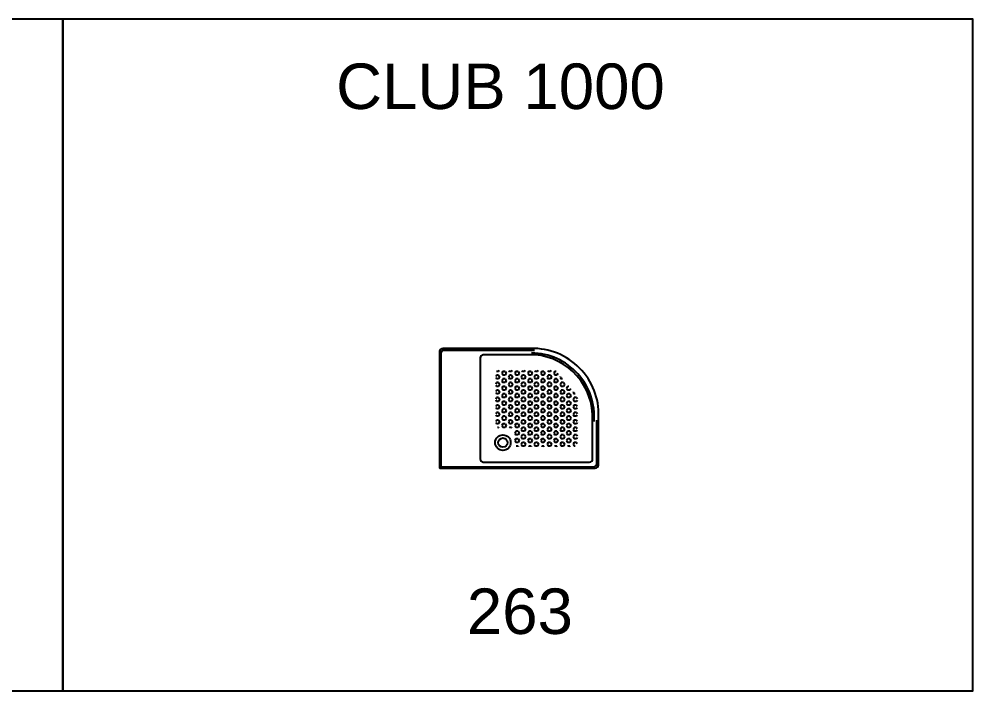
# Model space of a CAD drawing. Header units: inches. Extents: x 242965 to 445791, y 236206 to 423703.
# Drawn here: x 326854 to 332984, y 268246 to 272566 of the extents above; entities that cross this region are included whole.
import ezdxf

# ---------------------------------------------------------------- set-up
doc = ezdxf.new("R2010")
doc.units = ezdxf.units.IN
doc.header["$MEASUREMENT"] = 0
doc.layers.add('2', color=181, linetype='Continuous', lineweight=20)
doc.layers.add('HATCH', color=8, linetype='Continuous')
doc.layers.add('wc', color=144, linetype='Continuous')
doc.styles.add('Vni-Helve', font='')
doc.styles.get('Vni-Helve').set_extended_font_data('VNI-Helve')

# ---------------------------------------------------------------- blocks, each defined once
blk = doc.blocks.new('263')
at = {"layer": 'HATCH', "linetype": 'Continuous'}
blk.add_lwpolyline([(610, 770), (610, 770), (20, 770, 0.414214), (0, 750), (0, 0), (1000, 0, 0.414214), (1020, 20), (1020, 20), (1020, 310), (1020, 310, 0.430389)], format="xyb", close=True, dxfattribs=at)
at = {"layer": 'wc', "color": 7}
for points in [[(0, 0), (0, 750, -0.414214), (20, 770)], [(1000, 0, 0.414214), (1020, 20), (1020, 20), (1020, 310), (1020, 310, 0.430389), (610, 770)], [(982.7, 307.4, 0.40541), (611.2, 729.1), (611.2, 729.1), (280, 729.1, 0.414214), (260, 709.1), (260, 60), (260, 60, 0.414214), (280, 40), (280, 40), (962.8, 40, 0.414214), (982.8, 60), (982.8, 309)]]:
    blk.add_lwpolyline(points, format="xyb", dxfattribs=at)
at = {"layer": 'wc'}
for points in [[(10, 10), (10, 740), (10, 740, -0.414214), (30, 760)], [(990, 10, 0.414214), (1010, 30), (1010, 30), (1010, 310)]]:
    blk.add_lwpolyline(points, format="xyb", dxfattribs=at)
at = {"layer": 'wc', "color": 7}
for points in [[(20, 770), (610, 770)], [(0, 0), (1000, 0)]]:
    blk.add_lwpolyline(points, dxfattribs=at)
at = {"layer": 'wc'}
for points in [[(30, 760), (610, 760)], [(10, 10), (990, 10)]]:
    blk.add_lwpolyline(points, dxfattribs=at)
at = {"layer": 'wc', "color": 1}
blk.add_lwpolyline([(991.9, 299.6, 0.43464), (590.8, 741)], format="xyb", dxfattribs=at)
at = {"layer": 'wc', "color": 8}
for points in [[(365, 622.4), (365.2, 622.2)], [(379, 622.2), (365.2, 622.2)], [(383.1, 629.1), (379, 622.2)], [(406.8, 622.2), (399.9, 610.2)], [(420.7, 622.2), (406.8, 622.2)], [(420.7, 622.2), (427.6, 610.2)], [(444.4, 629.1), (448.4, 622.2)], [(462.3, 622.2), (448.4, 622.2)], [(466.3, 629.1), (462.3, 622.2)], [(490, 622.2), (483.1, 610.2)], [(503.9, 622.2), (490, 622.2)], [(503.9, 622.2), (510.9, 610.2)], [(527.7, 629.1), (531.7, 622.2)], [(545.5, 622.2), (531.7, 622.2)], [(549.6, 629.1), (545.5, 622.2)], [(573.3, 622.2), (566.4, 610.2)], [(587.2, 622.2), (573.3, 622.2)], [(587.2, 622.2), (594.1, 610.2)], [(610.9, 629.1), (614.9, 622.2)], [(628.8, 622.2), (614.9, 622.2)], [(632.8, 629.1), (628.8, 622.2)], [(656.5, 622.2), (649.6, 610.2)], [(670.4, 622.2), (656.5, 622.2)], [(670.4, 622.2), (677.4, 610.2)], [(694.2, 629.1), (698.2, 622.2)], [(712, 622.2), (698.2, 622.2)], [(716.1, 629.1), (712, 622.2)], [(739.8, 622.2), (732.9, 610.2)], [(748.2, 622.2), (739.8, 622.2)], [(365.2, 598.1), (360, 589.2)], [(360, 583.1), (365.2, 574.1)], [(379, 598.1), (365.2, 598.1)], [(379, 574.1), (365.2, 574.1)], [(379, 598.1), (386, 586.1)], [(386, 586.1), (379, 574.1)], [(399.9, 610.2), (406.8, 598.1)], [(406.8, 574.1), (399.9, 562.1)], [(399.9, 562.1), (406.8, 550.1)], [(420.7, 598.1), (406.8, 598.1)], [(420.7, 574.1), (406.8, 574.1)], [(427.6, 610.2), (420.7, 598.1)], [(420.7, 574.1), (427.6, 562.1)], [(427.6, 562.1), (420.7, 550.1)], [(448.4, 598.1), (441.5, 586.1)], [(441.5, 586.1), (448.4, 574.1)], [(462.3, 598.1), (448.4, 598.1)], [(462.3, 574.1), (448.4, 574.1)], [(462.3, 598.1), (469.2, 586.1)], [(469.2, 586.1), (462.3, 574.1)], [(483.1, 610.2), (490, 598.1)], [(490, 574.1), (483.1, 562.1)], [(483.1, 562.1), (490, 550.1)], [(503.9, 598.1), (490, 598.1)], [(503.9, 574.1), (490, 574.1)], [(510.9, 610.2), (503.9, 598.1)], [(503.9, 574.1), (510.9, 562.1)], [(510.9, 562.1), (503.9, 550.1)], [(531.7, 598.1), (524.7, 586.1)], [(524.7, 586.1), (531.7, 574.1)], [(545.5, 598.1), (531.7, 598.1)], [(545.5, 574.1), (531.7, 574.1)], [(545.5, 598.1), (552.5, 586.1)], [(552.5, 586.1), (545.5, 574.1)], [(566.4, 610.2), (573.3, 598.1)], [(573.3, 574.1), (566.4, 562.1)], [(566.4, 562.1), (573.3, 550.1)], [(587.2, 598.1), (573.3, 598.1)], [(587.2, 574.1), (573.3, 574.1)], [(594.1, 610.2), (587.2, 598.1)], [(587.2, 574.1), (594.1, 562.1)], [(594.1, 562.1), (587.2, 550.1)], [(614.9, 598.1), (608, 586.1)], [(608, 586.1), (614.9, 574.1)], [(628.8, 598.1), (614.9, 598.1)], [(628.8, 574.1), (614.9, 574.1)], [(628.8, 598.1), (635.7, 586.1)], [(635.7, 586.1), (628.8, 574.1)], [(649.6, 610.2), (656.5, 598.1)], [(656.5, 574.1), (649.6, 562.1)], [(649.6, 562.1), (656.5, 550.1)], [(670.4, 598.1), (656.5, 598.1)], [(670.4, 574.1), (656.5, 574.1)], [(677.4, 610.2), (670.4, 598.1)], [(670.4, 574.1), (677.4, 562.1)], [(677.4, 562.1), (670.4, 550.1)], [(698.2, 598.1), (691.2, 586.1)], [(691.2, 586.1), (698.2, 574.1)], [(712, 598.1), (698.2, 598.1)], [(712, 574.1), (698.2, 574.1)], [(712, 598.1), (719, 586.1)], [(719, 586.1), (712, 574.1)], [(732.9, 610.2), (739.8, 598.1)], [(739.8, 574.1), (732.9, 562.1)], [(732.9, 562.1), (739.8, 550.1)], [(753.7, 598.1), (739.8, 598.1)], [(753.7, 574.1), (739.8, 574.1)], [(759.7, 608.6), (753.7, 598.1)], [(753.7, 574.1), (760.6, 562.1)], [(760.6, 562.1), (753.7, 550.1)], [(776.2, 589.2), (774.5, 586.1)], [(774.5, 586.1), (781.4, 574.1)], [(789, 574.1), (781.4, 574.1)], [(365.2, 550.1), (360, 541.1)], [(360, 535), (365.2, 526.1)], [(365.2, 502), (360, 493.1)], [(379, 550.1), (365.2, 550.1)], [(379, 526.1), (365.2, 526.1)], [(379, 502), (365.2, 502)], [(379, 550.1), (386, 538.1)], [(386, 538.1), (379, 526.1)], [(379, 502), (386, 490)], [(406.8, 526.1), (399.9, 514)], [(399.9, 514), (406.8, 502)], [(420.7, 550.1), (406.8, 550.1)], [(420.7, 526.1), (406.8, 526.1)], [(420.7, 502), (406.8, 502)], [(420.7, 526.1), (427.6, 514)], [(427.6, 514), (420.7, 502)], [(448.4, 550.1), (441.5, 538.1)], [(441.5, 538.1), (448.4, 526.1)], [(448.4, 502), (441.5, 490)], [(462.3, 550.1), (448.4, 550.1)], [(462.3, 526.1), (448.4, 526.1)], [(462.3, 502), (448.4, 502)], [(462.3, 550.1), (469.2, 538.1)], [(469.2, 538.1), (462.3, 526.1)], [(462.3, 502), (469.2, 490)], [(490, 526.1), (483.1, 514)], [(483.1, 514), (490, 502)], [(503.9, 550.1), (490, 550.1)], [(503.9, 526.1), (490, 526.1)], [(503.9, 502), (490, 502)], [(503.9, 526.1), (510.9, 514)], [(510.9, 514), (503.9, 502)], [(531.7, 550.1), (524.7, 538.1)], [(524.7, 538.1), (531.7, 526.1)], [(531.7, 502), (524.7, 490)], [(545.5, 550.1), (531.7, 550.1)], [(545.5, 526.1), (531.7, 526.1)], [(545.5, 502), (531.7, 502)], [(545.5, 550.1), (552.5, 538.1)], [(552.5, 538.1), (545.5, 526.1)], [(545.5, 502), (552.5, 490)], [(573.3, 526.1), (566.4, 514)], [(566.4, 514), (573.3, 502)], [(587.2, 550.1), (573.3, 550.1)], [(587.2, 526.1), (573.3, 526.1)], [(587.2, 502), (573.3, 502)], [(587.2, 526.1), (594.1, 514)], [(594.1, 514), (587.2, 502)], [(614.9, 550.1), (608, 538.1)], [(608, 538.1), (614.9, 526.1)], [(614.9, 502), (608, 490)], [(628.8, 550.1), (614.9, 550.1)], [(628.8, 526.1), (614.9, 526.1)], [(628.8, 502), (614.9, 502)], [(628.8, 550.1), (635.7, 538.1)], [(635.7, 538.1), (628.8, 526.1)], [(628.8, 502), (635.7, 490)], [(656.5, 526.1), (649.6, 514)], [(649.6, 514), (656.5, 502)], [(670.4, 550.1), (656.5, 550.1)], [(670.4, 526.1), (656.5, 526.1)], [(670.4, 502), (656.5, 502)], [(670.4, 526.1), (677.4, 514)], [(677.4, 514), (670.4, 502)], [(698.2, 550.1), (691.2, 538.1)], [(691.2, 538.1), (698.2, 526.1)], [(698.2, 502), (691.2, 490)], [(712, 550.1), (698.2, 550.1)], [(712, 526.1), (698.2, 526.1)], [(712, 502), (698.2, 502)], [(712, 550.1), (719, 538.1)], [(719, 538.1), (712, 526.1)], [(712, 502), (719, 490)], [(739.8, 526.1), (732.9, 514)], [(732.9, 514), (739.8, 502)], [(753.7, 550.1), (739.8, 550.1)], [(753.7, 526.1), (739.8, 526.1)], [(753.7, 502), (739.8, 502)], [(753.7, 526.1), (760.6, 514)], [(760.6, 514), (753.7, 502)], [(781.4, 550.1), (774.5, 538.1)], [(774.5, 538.1), (781.4, 526.1)], [(781.4, 502), (774.5, 490)], [(795.3, 550.1), (781.4, 550.1)], [(795.3, 526.1), (781.4, 526.1)], [(795.3, 502), (781.4, 502)], [(795.3, 550.1), (802.2, 538.1)], [(802.2, 538.1), (795.3, 526.1)], [(795.3, 502), (802.2, 490)], [(823, 526.1), (816.1, 514)], [(816.1, 514), (823, 502)], [(829.8, 526.1), (823, 526.1)], [(836.9, 502), (823, 502)], [(842.3, 511.3), (836.9, 502)], [(858.8, 491.8), (857.7, 490)], [(360, 486.9), (365.2, 478)], [(365.2, 454), (360, 445)], [(360, 438.9), (365.2, 429.9)], [(379, 478), (365.2, 478)], [(379, 454), (365.2, 454)], [(379, 429.9), (365.2, 429.9)], [(386, 490), (379, 478)], [(379, 454), (386, 441.9)], [(386, 441.9), (379, 429.9)], [(406.8, 478), (399.9, 466)], [(399.9, 466), (406.8, 454)], [(406.8, 429.9), (399.9, 417.9)], [(420.7, 478), (406.8, 478)], [(420.7, 454), (406.8, 454)], [(420.7, 429.9), (406.8, 429.9)], [(420.7, 478), (427.6, 466)], [(427.6, 466), (420.7, 454)], [(420.7, 429.9), (427.6, 417.9)], [(441.5, 490), (448.4, 478)], [(448.4, 454), (441.5, 441.9)], [(441.5, 441.9), (448.4, 429.9)], [(462.3, 478), (448.4, 478)], [(462.3, 454), (448.4, 454)], [(462.3, 429.9), (448.4, 429.9)], [(469.2, 490), (462.3, 478)], [(462.3, 454), (469.2, 441.9)], [(469.2, 441.9), (462.3, 429.9)], [(490, 478), (483.1, 466)], [(483.1, 466), (490, 454)], [(490, 429.9), (483.1, 417.9)], [(503.9, 478), (490, 478)], [(503.9, 454), (490, 454)], [(503.9, 429.9), (490, 429.9)], [(503.9, 478), (510.9, 466)], [(510.9, 466), (503.9, 454)], [(503.9, 429.9), (510.9, 417.9)], [(524.7, 490), (531.7, 478)], [(531.7, 454), (524.7, 441.9)], [(524.7, 441.9), (531.7, 429.9)], [(545.5, 478), (531.7, 478)], [(545.5, 454), (531.7, 454)], [(545.5, 429.9), (531.7, 429.9)], [(552.5, 490), (545.5, 478)], [(545.5, 454), (552.5, 441.9)], [(552.5, 441.9), (545.5, 429.9)], [(573.3, 478), (566.4, 466)], [(566.4, 466), (573.3, 454)], [(573.3, 429.9), (566.4, 417.9)], [(587.2, 478), (573.3, 478)], [(587.2, 454), (573.3, 454)], [(587.2, 429.9), (573.3, 429.9)], [(587.2, 478), (594.1, 466)], [(594.1, 466), (587.2, 454)], [(587.2, 429.9), (594.1, 417.9)], [(608, 490), (614.9, 478)], [(614.9, 454), (608, 441.9)], [(608, 441.9), (614.9, 429.9)], [(628.8, 478), (614.9, 478)], [(628.8, 454), (614.9, 454)], [(628.8, 429.9), (614.9, 429.9)], [(635.7, 490), (628.8, 478)], [(628.8, 454), (635.7, 441.9)], [(635.7, 441.9), (628.8, 429.9)], [(656.5, 478), (649.6, 466)], [(649.6, 466), (656.5, 454)], [(656.5, 429.9), (649.6, 417.9)], [(670.4, 478), (656.5, 478)], [(670.4, 454), (656.5, 454)], [(670.4, 429.9), (656.5, 429.9)], [(670.4, 478), (677.4, 466)], [(677.4, 466), (670.4, 454)], [(670.4, 429.9), (677.4, 417.9)], [(691.2, 490), (698.2, 478)], [(698.2, 454), (691.2, 441.9)], [(691.2, 441.9), (698.2, 429.9)], [(712, 478), (698.2, 478)], [(712, 454), (698.2, 454)], [(712, 429.9), (698.2, 429.9)], [(719, 490), (712, 478)], [(712, 454), (719, 441.9)], [(719, 441.9), (712, 429.9)], [(739.8, 478), (732.9, 466)], [(732.9, 466), (739.8, 454)], [(739.8, 429.9), (732.9, 417.9)], [(753.7, 478), (739.8, 478)], [(753.7, 454), (739.8, 454)], [(753.7, 429.9), (739.8, 429.9)], [(753.7, 478), (760.6, 466)], [(760.6, 466), (753.7, 454)], [(753.7, 429.9), (760.6, 417.9)], [(774.5, 490), (781.4, 478)], [(781.4, 454), (774.5, 441.9)], [(774.5, 441.9), (781.4, 429.9)], [(795.3, 478), (781.4, 478)], [(795.3, 454), (781.4, 454)], [(795.3, 429.9), (781.4, 429.9)], [(802.2, 490), (795.3, 478)], [(795.3, 454), (802.2, 441.9)], [(802.2, 441.9), (795.3, 429.9)], [(823, 478), (816.1, 466)], [(816.1, 466), (823, 454)], [(823, 429.9), (816.1, 417.9)], [(836.9, 478), (823, 478)], [(836.9, 454), (823, 454)], [(836.9, 429.9), (823, 429.9)], [(836.9, 478), (843.9, 466)], [(843.9, 466), (836.9, 454)], [(836.9, 429.9), (843.9, 417.9)], [(857.7, 490), (864.7, 478)], [(864.7, 454), (857.7, 441.9)], [(857.7, 441.9), (864.7, 429.9)], [(870.5, 478), (864.7, 478)], [(878.5, 454), (864.7, 454)], [(878.5, 429.9), (864.7, 429.9)], [(878.5, 454), (882.8, 446.7)], [(882.8, 437.2), (878.5, 429.9)], [(365.2, 405.9), (360, 396.9)], [(360, 390.8), (365.2, 381.9)], [(379, 405.9), (365.2, 405.9)], [(379, 381.9), (365.2, 381.9)], [(379, 405.9), (386, 393.9)], [(386, 393.9), (379, 381.9)], [(399.9, 417.9), (406.8, 405.9)], [(406.8, 381.9), (399.9, 369.8)], [(399.9, 369.8), (406.8, 357.8)], [(420.7, 405.9), (406.8, 405.9)], [(420.7, 381.9), (406.8, 381.9)], [(427.6, 417.9), (420.7, 405.9)], [(420.7, 381.9), (427.6, 369.8)], [(427.6, 369.8), (420.7, 357.8)], [(448.4, 405.9), (441.5, 393.9)], [(441.5, 393.9), (448.4, 381.9)], [(462.3, 405.9), (448.4, 405.9)], [(462.3, 381.9), (448.4, 381.9)], [(462.3, 405.9), (469.2, 393.9)], [(469.2, 393.9), (462.3, 381.9)], [(483.1, 417.9), (490, 405.9)], [(490, 381.9), (483.1, 369.8)], [(483.1, 369.8), (490, 357.8)], [(503.9, 405.9), (490, 405.9)], [(503.9, 381.9), (490, 381.9)], [(510.9, 417.9), (503.9, 405.9)], [(503.9, 381.9), (510.9, 369.8)], [(510.9, 369.8), (503.9, 357.8)], [(531.7, 405.9), (524.7, 393.9)], [(524.7, 393.9), (531.7, 381.9)], [(545.5, 405.9), (531.7, 405.9)], [(545.5, 381.9), (531.7, 381.9)], [(545.5, 405.9), (552.5, 393.9)], [(552.5, 393.9), (545.5, 381.9)], [(566.4, 417.9), (573.3, 405.9)], [(573.3, 381.9), (566.4, 369.8)], [(566.4, 369.8), (573.3, 357.8)], [(587.2, 405.9), (573.3, 405.9)], [(587.2, 381.9), (573.3, 381.9)], [(594.1, 417.9), (587.2, 405.9)], [(587.2, 381.9), (594.1, 369.8)], [(594.1, 369.8), (587.2, 357.8)], [(614.9, 405.9), (608, 393.9)], [(608, 393.9), (614.9, 381.9)], [(628.8, 405.9), (614.9, 405.9)], [(628.8, 381.9), (614.9, 381.9)], [(628.8, 405.9), (635.7, 393.9)], [(635.7, 393.9), (628.8, 381.9)], [(649.6, 417.9), (656.5, 405.9)], [(656.5, 381.9), (649.6, 369.8)], [(649.6, 369.8), (656.5, 357.8)], [(670.4, 405.9), (656.5, 405.9)], [(670.4, 381.9), (656.5, 381.9)], [(677.4, 417.9), (670.4, 405.9)], [(670.4, 381.9), (677.4, 369.8)], [(677.4, 369.8), (670.4, 357.8)], [(698.2, 405.9), (691.2, 393.9)], [(691.2, 393.9), (698.2, 381.9)], [(712, 405.9), (698.2, 405.9)], [(712, 381.9), (698.2, 381.9)], [(712, 405.9), (719, 393.9)], [(719, 393.9), (712, 381.9)], [(732.9, 417.9), (739.8, 405.9)], [(739.8, 381.9), (732.9, 369.8)], [(732.9, 369.8), (739.8, 357.8)], [(753.7, 405.9), (739.8, 405.9)], [(753.7, 381.9), (739.8, 381.9)], [(760.6, 417.9), (753.7, 405.9)], [(753.7, 381.9), (760.6, 369.8)], [(760.6, 369.8), (753.7, 357.8)], [(781.4, 405.9), (774.5, 393.9)], [(774.5, 393.9), (781.4, 381.9)], [(795.3, 405.9), (781.4, 405.9)], [(795.3, 381.9), (781.4, 381.9)], [(795.3, 405.9), (802.2, 393.9)], [(802.2, 393.9), (795.3, 381.9)], [(816.1, 417.9), (823, 405.9)], [(823, 381.9), (816.1, 369.8)], [(816.1, 369.8), (823, 357.8)], [(836.9, 405.9), (823, 405.9)], [(836.9, 381.9), (823, 381.9)], [(843.9, 417.9), (836.9, 405.9)], [(836.9, 381.9), (843.9, 369.8)], [(843.9, 369.8), (836.9, 357.8)], [(864.7, 405.9), (857.7, 393.9)], [(857.7, 393.9), (864.7, 381.9)], [(878.5, 405.9), (864.7, 405.9)], [(878.5, 381.9), (864.7, 381.9)], [(878.5, 405.9), (882.8, 398.6)], [(882.8, 389.1), (878.5, 381.9)], [(365.2, 357.8), (360, 348.9)], [(360, 342.8), (365.2, 333.8)], [(365.2, 309.8), (360, 300.8)], [(379, 357.8), (365.2, 357.8)], [(379, 333.8), (365.2, 333.8)], [(379, 309.8), (365.2, 309.8)], [(379, 357.8), (386, 345.8)], [(386, 345.8), (379, 333.8)], [(379, 309.8), (386, 297.7)], [(406.8, 333.8), (399.9, 321.8)], [(399.9, 321.8), (406.8, 309.8)], [(420.7, 357.8), (406.8, 357.8)], [(420.7, 333.8), (406.8, 333.8)], [(420.7, 309.8), (406.8, 309.8)], [(420.7, 333.8), (427.6, 321.8)], [(427.6, 321.8), (420.7, 309.8)], [(448.4, 357.8), (441.5, 345.8)], [(441.5, 345.8), (448.4, 333.8)], [(448.4, 309.8), (441.5, 297.7)], [(462.3, 357.8), (448.4, 357.8)], [(462.3, 333.8), (448.4, 333.8)], [(462.3, 309.8), (448.4, 309.8)], [(462.3, 357.8), (469.2, 345.8)], [(469.2, 345.8), (462.3, 333.8)], [(462.3, 309.8), (469.2, 297.7)], [(490, 333.8), (483.1, 321.8)], [(483.1, 321.8), (490, 309.8)], [(503.9, 357.8), (490, 357.8)], [(503.9, 333.8), (490, 333.8)], [(503.9, 309.8), (490, 309.8)], [(503.9, 333.8), (510.9, 321.8)], [(510.9, 321.8), (503.9, 309.8)], [(531.7, 357.8), (524.7, 345.8)], [(524.7, 345.8), (531.7, 333.8)], [(531.7, 309.8), (524.7, 297.7)], [(545.5, 357.8), (531.7, 357.8)], [(545.5, 333.8), (531.7, 333.8)], [(545.5, 309.8), (531.7, 309.8)], [(545.5, 357.8), (552.5, 345.8)], [(552.5, 345.8), (545.5, 333.8)], [(545.5, 309.8), (552.5, 297.7)], [(573.3, 333.8), (566.4, 321.8)], [(566.4, 321.8), (573.3, 309.8)], [(587.2, 357.8), (573.3, 357.8)], [(587.2, 333.8), (573.3, 333.8)], [(587.2, 309.8), (573.3, 309.8)], [(587.2, 333.8), (594.1, 321.8)], [(594.1, 321.8), (587.2, 309.8)], [(614.9, 357.8), (608, 345.8)], [(608, 345.8), (614.9, 333.8)], [(614.9, 309.8), (608, 297.7)], [(628.8, 357.8), (614.9, 357.8)], [(628.8, 333.8), (614.9, 333.8)], [(628.8, 309.8), (614.9, 309.8)], [(628.8, 357.8), (635.7, 345.8)], [(635.7, 345.8), (628.8, 333.8)], [(628.8, 309.8), (635.7, 297.7)], [(656.5, 333.8), (649.6, 321.8)], [(649.6, 321.8), (656.5, 309.8)], [(670.4, 357.8), (656.5, 357.8)], [(670.4, 333.8), (656.5, 333.8)], [(670.4, 309.8), (656.5, 309.8)], [(670.4, 333.8), (677.4, 321.8)], [(677.4, 321.8), (670.4, 309.8)], [(698.2, 357.8), (691.2, 345.8)], [(691.2, 345.8), (698.2, 333.8)], [(698.2, 309.8), (691.2, 297.7)], [(712, 357.8), (698.2, 357.8)], [(712, 333.8), (698.2, 333.8)], [(712, 309.8), (698.2, 309.8)], [(712, 357.8), (719, 345.8)], [(719, 345.8), (712, 333.8)], [(712, 309.8), (719, 297.7)], [(739.8, 333.8), (732.9, 321.8)], [(732.9, 321.8), (739.8, 309.8)], [(753.7, 357.8), (739.8, 357.8)], [(753.7, 333.8), (739.8, 333.8)], [(753.7, 309.8), (739.8, 309.8)], [(753.7, 333.8), (760.6, 321.8)], [(760.6, 321.8), (753.7, 309.8)], [(781.4, 357.8), (774.5, 345.8)], [(774.5, 345.8), (781.4, 333.8)], [(781.4, 309.8), (774.5, 297.7)], [(795.3, 357.8), (781.4, 357.8)], [(795.3, 333.8), (781.4, 333.8)], [(795.3, 309.8), (781.4, 309.8)], [(795.3, 357.8), (802.2, 345.8)], [(802.2, 345.8), (795.3, 333.8)], [(795.3, 309.8), (802.2, 297.7)], [(823, 333.8), (816.1, 321.8)], [(816.1, 321.8), (823, 309.8)], [(836.9, 357.8), (823, 357.8)], [(836.9, 333.8), (823, 333.8)], [(836.9, 309.8), (823, 309.8)], [(836.9, 333.8), (843.9, 321.8)], [(843.9, 321.8), (836.9, 309.8)], [(864.7, 357.8), (857.7, 345.8)], [(857.7, 345.8), (864.7, 333.8)], [(864.7, 309.8), (857.7, 297.7)], [(878.5, 357.8), (864.7, 357.8)], [(878.5, 333.8), (864.7, 333.8)], [(878.5, 309.8), (864.7, 309.8)], [(878.5, 357.8), (882.8, 350.5)], [(882.8, 341.1), (878.5, 333.8)], [(878.5, 309.8), (882.8, 302.5)], [(360, 294.7), (365.2, 285.7)], [(379, 285.7), (365.2, 285.7)], [(379, 261.7), (371.9, 261.7)], [(386, 297.7), (379, 285.7)], [(379, 261.7), (380, 260)], [(406.8, 285.7), (399.9, 273.7)], [(399.9, 273.7), (406.8, 261.7)], [(420.7, 285.7), (406.8, 285.7)], [(420.7, 261.7), (406.8, 261.7)], [(420.7, 285.7), (427.6, 273.7)], [(427.6, 273.7), (420.7, 261.7)], [(441.5, 297.7), (448.4, 285.7)], [(448.4, 261.7), (447.4, 260)], [(462.3, 285.7), (448.4, 285.7)], [(462.3, 261.7), (448.4, 261.7)], [(469.2, 297.7), (462.3, 285.7)], [(462.3, 261.7), (463.5, 259.7)], [(490, 285.7), (483.1, 273.7)], [(483.1, 273.7), (490, 261.7)], [(503.9, 285.7), (490, 285.7)], [(503.9, 261.7), (490, 261.7)], [(503.9, 285.7), (510.9, 273.7)], [(510.9, 273.7), (503.9, 261.7)], [(524.7, 297.7), (531.7, 285.7)], [(531.7, 261.7), (524.7, 249.7)], [(524.7, 249.7), (531.7, 237.7)], [(545.5, 285.7), (531.7, 285.7)], [(545.5, 261.7), (531.7, 261.7)], [(552.5, 297.7), (545.5, 285.7)], [(545.5, 261.7), (552.5, 249.7)], [(552.5, 249.7), (545.5, 237.7)], [(573.3, 285.7), (566.4, 273.7)], [(566.4, 273.7), (573.3, 261.7)], [(587.2, 285.7), (573.3, 285.7)], [(587.2, 261.7), (573.3, 261.7)], [(587.2, 285.7), (594.1, 273.7)], [(594.1, 273.7), (587.2, 261.7)], [(608, 297.7), (614.9, 285.7)], [(614.9, 261.7), (608, 249.7)], [(608, 249.7), (614.9, 237.7)], [(628.8, 285.7), (614.9, 285.7)], [(628.8, 261.7), (614.9, 261.7)], [(635.7, 297.7), (628.8, 285.7)], [(628.8, 261.7), (635.7, 249.7)], [(635.7, 249.7), (628.8, 237.7)], [(656.5, 285.7), (649.6, 273.7)], [(649.6, 273.7), (656.5, 261.7)], [(670.4, 285.7), (656.5, 285.7)], [(670.4, 261.7), (656.5, 261.7)], [(670.4, 285.7), (677.4, 273.7)], [(677.4, 273.7), (670.4, 261.7)], [(691.2, 297.7), (698.2, 285.7)], [(698.2, 261.7), (691.2, 249.7)], [(691.2, 249.7), (698.2, 237.7)], [(712, 285.7), (698.2, 285.7)], [(712, 261.7), (698.2, 261.7)], [(719, 297.7), (712, 285.7)], [(712, 261.7), (719, 249.7)], [(719, 249.7), (712, 237.7)], [(739.8, 285.7), (732.9, 273.7)], [(732.9, 273.7), (739.8, 261.7)], [(753.7, 285.7), (739.8, 285.7)], [(753.7, 261.7), (739.8, 261.7)], [(753.7, 285.7), (760.6, 273.7)], [(760.6, 273.7), (753.7, 261.7)], [(774.5, 297.7), (781.4, 285.7)], [(781.4, 261.7), (774.5, 249.7)], [(774.5, 249.7), (781.4, 237.7)], [(795.3, 285.7), (781.4, 285.7)], [(795.3, 261.7), (781.4, 261.7)], [(802.2, 297.7), (795.3, 285.7)], [(795.3, 261.7), (802.2, 249.7)], [(802.2, 249.7), (795.3, 237.7)], [(823, 285.7), (816.1, 273.7)], [(816.1, 273.7), (823, 261.7)], [(836.9, 285.7), (823, 285.7)], [(836.9, 261.7), (823, 261.7)], [(836.9, 285.7), (843.9, 273.7)], [(843.9, 273.7), (836.9, 261.7)], [(857.7, 297.7), (864.7, 285.7)], [(864.7, 261.7), (857.7, 249.7)], [(857.7, 249.7), (864.7, 237.7)], [(878.5, 285.7), (864.7, 285.7)], [(878.5, 261.7), (864.7, 261.7)], [(882.8, 293), (878.5, 285.7)], [(878.5, 261.7), (882.8, 254.4)], [(490, 237.7), (483.1, 225.6)], [(483.1, 225.6), (490, 213.6)], [(490, 189.6), (483.1, 177.6)], [(503.9, 237.7), (490, 237.7)], [(503.9, 213.6), (490, 213.6)], [(503.9, 189.6), (490, 189.6)], [(503.9, 237.7), (510.9, 225.6)], [(510.9, 225.6), (503.9, 213.6)], [(503.9, 189.6), (510.9, 177.6)], [(531.7, 213.6), (524.7, 201.6)], [(524.7, 201.6), (531.7, 189.6)], [(545.5, 237.7), (531.7, 237.7)], [(545.5, 213.6), (531.7, 213.6)], [(545.5, 189.6), (531.7, 189.6)], [(545.5, 213.6), (552.5, 201.6)], [(552.5, 201.6), (545.5, 189.6)], [(573.3, 237.7), (566.4, 225.6)], [(566.4, 225.6), (573.3, 213.6)], [(573.3, 189.6), (566.4, 177.6)], [(587.2, 237.7), (573.3, 237.7)], [(587.2, 213.6), (573.3, 213.6)], [(587.2, 189.6), (573.3, 189.6)], [(587.2, 237.7), (594.1, 225.6)], [(594.1, 225.6), (587.2, 213.6)], [(587.2, 189.6), (594.1, 177.6)], [(614.9, 213.6), (608, 201.6)], [(608, 201.6), (614.9, 189.6)], [(628.8, 237.7), (614.9, 237.7)], [(628.8, 213.6), (614.9, 213.6)], [(628.8, 189.6), (614.9, 189.6)], [(628.8, 213.6), (635.7, 201.6)], [(635.7, 201.6), (628.8, 189.6)], [(656.5, 237.7), (649.6, 225.6)], [(649.6, 225.6), (656.5, 213.6)], [(656.5, 189.6), (649.6, 177.6)], [(670.4, 237.7), (656.5, 237.7)], [(670.4, 213.6), (656.5, 213.6)], [(670.4, 189.6), (656.5, 189.6)], [(670.4, 237.7), (677.4, 225.6)], [(677.4, 225.6), (670.4, 213.6)], [(670.4, 189.6), (677.4, 177.6)], [(698.2, 213.6), (691.2, 201.6)], [(691.2, 201.6), (698.2, 189.6)], [(712, 237.7), (698.2, 237.7)], [(712, 213.6), (698.2, 213.6)], [(712, 189.6), (698.2, 189.6)], [(712, 213.6), (719, 201.6)], [(719, 201.6), (712, 189.6)], [(739.8, 237.7), (732.9, 225.6)], [(732.9, 225.6), (739.8, 213.6)], [(739.8, 189.6), (732.9, 177.6)], [(753.7, 237.7), (739.8, 237.7)], [(753.7, 213.6), (739.8, 213.6)], [(753.7, 189.6), (739.8, 189.6)], [(753.7, 237.7), (760.6, 225.6)], [(760.6, 225.6), (753.7, 213.6)], [(753.7, 189.6), (760.6, 177.6)], [(781.4, 213.6), (774.5, 201.6)], [(774.5, 201.6), (781.4, 189.6)], [(795.3, 237.7), (781.4, 237.7)], [(795.3, 213.6), (781.4, 213.6)], [(795.3, 189.6), (781.4, 189.6)], [(795.3, 213.6), (802.2, 201.6)], [(802.2, 201.6), (795.3, 189.6)], [(823, 237.7), (816.1, 225.6)], [(816.1, 225.6), (823, 213.6)], [(823, 189.6), (816.1, 177.6)], [(836.9, 237.7), (823, 237.7)], [(836.9, 213.6), (823, 213.6)], [(836.9, 189.6), (823, 189.6)], [(836.9, 237.7), (843.9, 225.6)], [(843.9, 225.6), (836.9, 213.6)], [(836.9, 189.6), (843.9, 177.6)], [(864.7, 213.6), (857.7, 201.6)], [(857.7, 201.6), (864.7, 189.6)], [(878.5, 237.7), (864.7, 237.7)], [(878.5, 213.6), (864.7, 213.6)], [(878.5, 189.6), (864.7, 189.6)], [(882.8, 244.9), (878.5, 237.7)], [(878.5, 213.6), (882.8, 206.4)], [(882.8, 196.9), (878.5, 189.6)], [(483.1, 177.6), (490, 165.6)], [(503.9, 165.6), (490, 165.6)], [(503.9, 141.5), (492.3, 141.5)], [(510.9, 177.6), (503.9, 165.6)], [(503.9, 141.5), (504.8, 140)], [(531.7, 165.6), (524.7, 153.6)], [(524.7, 153.6), (531.7, 141.5)], [(545.5, 165.6), (531.7, 165.6)], [(545.5, 141.5), (531.7, 141.5)], [(545.5, 165.6), (552.5, 153.6)], [(552.5, 153.6), (545.5, 141.5)], [(566.4, 177.6), (573.3, 165.6)], [(573.3, 141.5), (572.4, 140)], [(587.2, 165.6), (573.3, 165.6)], [(587.2, 141.5), (573.3, 141.5)], [(594.1, 177.6), (587.2, 165.6)], [(587.2, 141.5), (588.1, 140)], [(614.9, 165.6), (608, 153.6)], [(608, 153.6), (614.9, 141.5)], [(628.8, 165.6), (614.9, 165.6)], [(628.8, 141.5), (614.9, 141.5)], [(628.8, 165.6), (635.7, 153.6)], [(635.7, 153.6), (628.8, 141.5)], [(649.6, 177.6), (656.5, 165.6)], [(656.5, 141.5), (655.7, 140)], [(670.4, 165.6), (656.5, 165.6)], [(670.4, 141.5), (656.5, 141.5)], [(677.4, 177.6), (670.4, 165.6)], [(670.4, 141.5), (671.3, 140)], [(698.2, 165.6), (691.2, 153.6)], [(691.2, 153.6), (698.2, 141.5)], [(712, 165.6), (698.2, 165.6)], [(712, 141.5), (698.2, 141.5)], [(712, 165.6), (719, 153.6)], [(719, 153.6), (712, 141.5)], [(732.9, 177.6), (739.8, 165.6)], [(739.8, 141.5), (738.9, 140)], [(753.7, 165.6), (739.8, 165.6)], [(753.7, 141.5), (739.8, 141.5)], [(760.6, 177.6), (753.7, 165.6)], [(753.7, 141.5), (754.6, 140)], [(781.4, 165.6), (774.5, 153.6)], [(774.5, 153.6), (781.4, 141.5)], [(795.3, 165.6), (781.4, 165.6)], [(795.3, 141.5), (781.4, 141.5)], [(795.3, 165.6), (802.2, 153.6)], [(802.2, 153.6), (795.3, 141.5)], [(816.1, 177.6), (823, 165.6)], [(823, 141.5), (822.2, 140)], [(836.9, 165.6), (823, 165.6)], [(836.9, 141.5), (823, 141.5)], [(843.9, 177.6), (836.9, 165.6)], [(836.9, 141.5), (837.8, 140)], [(864.7, 165.6), (857.7, 153.6)], [(857.7, 153.6), (864.7, 141.5)], [(878.5, 165.6), (864.7, 165.6)], [(870.4, 141.5), (864.7, 141.5)], [(878.5, 165.6), (882.7, 158.4)]]:
    blk.add_lwpolyline(points, dxfattribs=at)
at = {"layer": 'wc'}
for radius in [50, 30]:
    blk.add_circle((406.2, 164.5), radius, dxfattribs=at)

msp = doc.modelspace()

# ---------------------------------------------------------------- linework, layer by layer
at = {"layer": 'wc', "color": 3}
for points in [[(321283.543, 268246.265), (327133.806, 268246.265), (327133.806, 272565.616), (321283.543, 272565.616)], [(327133.806, 268246.265), (332984.068, 268246.265), (332984.068, 272565.616), (327133.806, 272565.616)]]:
    msp.add_lwpolyline(points, close=True, dxfattribs=at)

# ---------------------------------------------------------------- block references
at = {"layer": 'wc'}
msp.add_blockref('263', (329556.896, 269678.032), dxfattribs=at)

# ---------------------------------------------------------------- texts
at = {"layer": '2', "color": 4, "style": 'Vni-Helve'}
for s, p in [('CLUB 1000', (328891.376, 271987.417)), ('263', (329731.558, 268612.331))]:
    msp.add_text(s, height=292.5, dxfattribs=at).set_placement(p)

doc.saveas('drawing.dxf')
